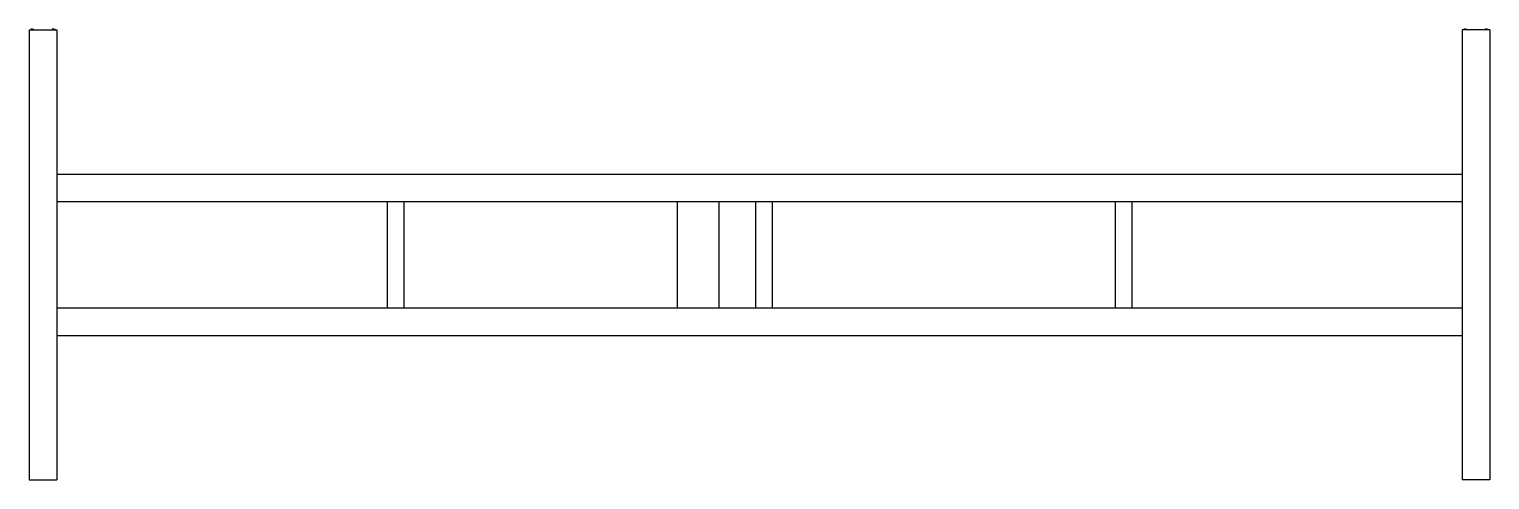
# Model space of a CAD drawing. Extents: x -4455 to 830, y -815 to 817.
import ezdxf

# ---------------------------------------------------------------- set-up
doc = ezdxf.new("R2010")
doc.units = 0
doc.layers.get('0').update_dxf_attribs({"linetype": 'CONTINUOUS'})

msp = doc.modelspace()

# ---------------------------------------------------------------- linework, layer by layer
at = {"color": 7, "linetype": 'CONTINUOUS'}
for p, q in [((-4455, 815), (-4455, -815)), ((-4455, 815), (-4355, 815)), ((-4444, 817), (-4449.5, 817)), ((-4447.5, 817), (-4447.5, 815)), ((-4444, 817), (-4438.5, 817)), ((-4440.5, 817), (-4440.5, 815)), ((-4366, 817), (-4371.5, 817)), ((-4369.5, 817), (-4369.5, 815)), ((-4366, 817), (-4360.5, 817)), ((-4362.5, 817), (-4362.5, 815)), ((-4355, 815), (-4355, -815)), ((730.5, 815), (730.5, -815)), ((830.5, 815), (730.5, 815)), ((741.5, 817), (736, 817)), ((738, 817), (738, 815)), ((741.5, 817), (747, 817)), ((745, 817), (745, 815)), ((819.5, 817), (814, 817)), ((816, 817), (816, 815)), ((819.5, 817), (825, 817)), ((823, 817), (823, 815)), ((830.5, 815), (830.5, -815)), ((-4355, 292.5), (730.5, 292.5)), ((-4355, 192.5), (730.5, 192.5)), ((-3159.5, 192.5), (-3159.5, -192.5)), ((-3099.5, 192.5), (-3099.5, -192.5)), ((-2110, 192.5), (-2110, -192.5)), ((-1960, 192.5), (-1960, -192.5)), ((-1827, 192.5), (-1827, -192.5)), ((-1767, 192.5), (-1767, -192.5)), ((-525, 192.5), (-525, -192.5)), ((-465, 192.5), (-465, -192.5)), ((-4355, -192.5), (730.5, -192.5)), ((-4355, -292.5), (730.5, -292.5)), ((-4455, -815), (-4355, -815)), ((830.5, -815), (730.5, -815))]:
    msp.add_line(p, q, dxfattribs=at)

doc.saveas('drawing.dxf')
